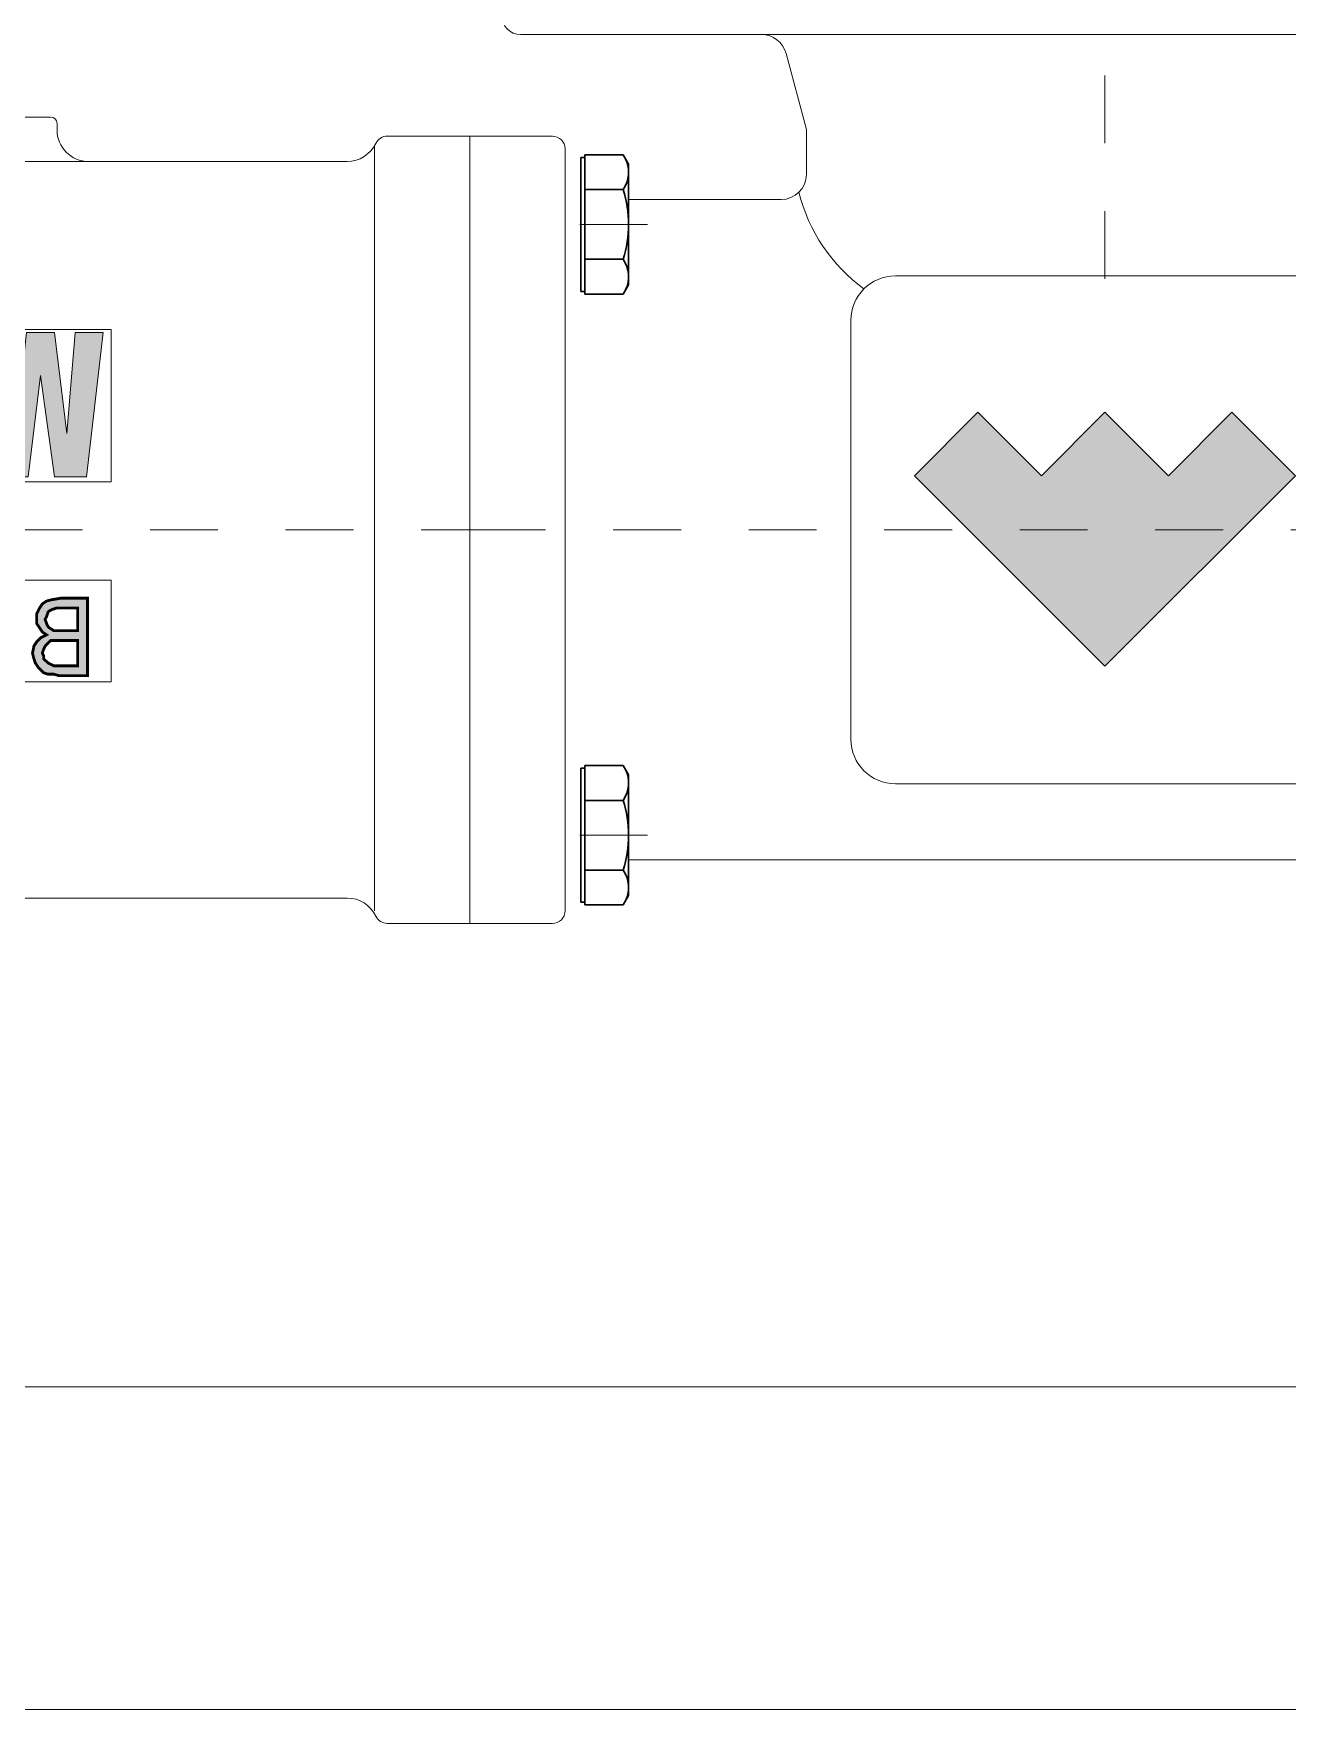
# Model space of a CAD drawing. Header units: millimetres. Extents: x 100 to 1590, y 100 to 694.
# Drawn here: x 1402.352 to 1404.203, y 546.565 to 549.039 of the extents above; entities that cross this region are included whole.
import ezdxf

# ---------------------------------------------------------------- set-up
doc = ezdxf.new("R2010")
doc.units = ezdxf.units.MM
doc.linetypes.add('CENTER', pattern=[2, 1.25, -0.25, 0.25, -0.25])
for name, color, linetype, lineweight in [('AM_0N', 7, 'Continuous', 30), ('Centro', 1, 'CENTER', 5), ('contorno', 1, 'Continuous', 9), ('HACHURA', 1, 'Continuous', 18), ('PAREDE', 7, 'Continuous', 9)]:
    doc.layers.add(name, color=color, linetype=linetype, lineweight=lineweight)

# ---------------------------------------------------------------- blocks, each defined once
blk = doc.blocks.new('CARCAÇA INTERMEDIÁRIA WHT 40')
at = {"layer": 'HACHURA'}
blk.add_hatch(color=256, dxfattribs=at).paths.add_polyline_path([(-350.64, 9104.16), (-352.17, 9088.21), (-353.92, 9104.16), (-358.29, 9104.16), (-360.26, 9088.21), (-361.57, 9104.16), (-365.95, 9104.16), (-363.32, 9081.43), (-358.29, 9081.43), (-356.11, 9097.39), (-354.14, 9081.43), (-349.11, 9081.43), (-346.27, 9104.16)])
h = blk.add_hatch(color=256, dxfattribs=at)
h.paths.add_polyline_path([(-363.49, 9050.09), (-359.05, 9050.09), (-358.17, 9050.32), (-357.28, 9050.32), (-356.61, 9050.54), (-356.17, 9050.98), (-355.73, 9051.42), (-355.28, 9052.09), (-355.06, 9052.75), (-354.84, 9053.64), (-355.06, 9054.75), (-355.5, 9055.42), (-356.17, 9056.08), (-357.06, 9056.52), (-356.39, 9056.97), (-355.95, 9057.63), (-355.5, 9058.3), (-355.5, 9059.19), (-355.5, 9059.85), (-355.95, 9060.74), (-356.39, 9061.4), (-357.06, 9061.85), (-357.94, 9062.07), (-359.27, 9062.29), (-363.49, 9062.29)])
h.paths.add_polyline_path([(-361.94, 9057.19), (-361.94, 9060.74), (-359.72, 9060.74), (-358.61, 9060.74), (-357.94, 9060.52), (-357.5, 9060.29), (-357.28, 9060.07), (-357.06, 9059.41), (-356.83, 9058.96), (-357.06, 9058.3), (-357.28, 9057.86), (-357.5, 9057.63), (-358.17, 9057.19), (-358.61, 9057.19), (-359.5, 9057.19)], flags=16)
h.paths.add_polyline_path([(-359.27, 9055.64), (-358.39, 9055.64), (-357.72, 9055.64), (-357.28, 9055.19), (-356.83, 9054.75), (-356.61, 9054.31), (-356.39, 9053.64), (-356.61, 9053.2), (-356.61, 9052.75), (-357.06, 9052.31), (-357.28, 9052.09), (-357.72, 9051.87), (-358.17, 9051.65), (-358.61, 9051.65), (-359.05, 9051.65), (-361.94, 9051.65), (-361.94, 9055.64)], flags=16)
at = {"layer": 'Centro'}
blk.add_line((-426.7, 9073.07), (-120.7, 9073.07), dxfattribs=at)
at = {"layer": 'contorno'}
for p, q in [((-358.7, 9137.07), (-358.7, 9136.07)), ((-329.7, 9138.07), (-357.7, 9138.07)), ((-423.7, 9135.07), (-410.7, 9135.07)), ((-423.7, 9128.52), (-423.7, 9135.07)), ((-408.7, 9013.07), (-408.7, 9133.56)), ((-150.7, 9131.07), (-404.37, 9131.07)), ((-423.7, 9128.52), (-423.7, 9017.62)), ((-423.7, 9017.62), (-423.7, 9011.07)), ((-150.7, 9015.07), (-404.37, 9015.07)), ((-423.7, 9011.07), (-410.7, 9011.07))]:
    blk.add_line(p, q, dxfattribs=at)
for points in [[(-367.2, 9104.61), (-234.86, 9104.61), (-234.86, 9080.61), (-367.2, 9080.61)], [(-367.2, 9065.14), (-241.77, 9065.14), (-241.77, 9049.14), (-367.2, 9049.14)]]:
    blk.add_lwpolyline(points, close=True, dxfattribs=at)
for centre, radius, start, end in [((-363.7, 9136.07), 5, 270, 0), ((-357.7, 9137.07), 1, 90, 180), ((-410.7, 9133.07), 2, 25.3769, 90), ((-404.37, 9136.07), 5, 205.3769, 270), ((-404.37, 9010.07), 5, 90, 154.6231), ((-410.7, 9013.07), 2, 270, 334.6231)]:
    blk.add_arc(centre, radius, start, end, dxfattribs=at)
at = {"layer": 'HACHURA'}
for points in [[(-353.92, 9104.16), (-352.17, 9088.21), (-350.64, 9104.16), (-346.27, 9104.16), (-349.11, 9081.43), (-354.14, 9081.43), (-356.11, 9097.39), (-358.29, 9081.43), (-363.32, 9081.43), (-365.95, 9104.16), (-361.57, 9104.16), (-360.26, 9088.21), (-358.29, 9104.16), (-353.92, 9104.16), (-353.92, 9104.16)], [(-363.49, 9050.09), (-363.49, 9062.29), (-359.27, 9062.29), (-357.94, 9062.07), (-357.06, 9061.85), (-356.39, 9061.4), (-355.95, 9060.74), (-355.5, 9059.85), (-355.5, 9059.19), (-355.5, 9058.3), (-355.95, 9057.63), (-356.39, 9056.97), (-357.06, 9056.52), (-356.17, 9056.08), (-355.5, 9055.42), (-355.06, 9054.75), (-354.84, 9053.64), (-355.06, 9052.75), (-355.28, 9052.09), (-355.73, 9051.42), (-356.17, 9050.98), (-356.61, 9050.54), (-357.28, 9050.32), (-358.17, 9050.32), (-359.05, 9050.09), (-363.49, 9050.09), (-363.49, 9050.09)], [(-361.94, 9057.19), (-359.5, 9057.19), (-358.61, 9057.19), (-358.17, 9057.19), (-357.5, 9057.63), (-357.28, 9057.86), (-357.06, 9058.3), (-356.83, 9058.96), (-357.06, 9059.41), (-357.28, 9060.07), (-357.5, 9060.29), (-357.94, 9060.52), (-358.61, 9060.74), (-359.72, 9060.74), (-361.94, 9060.74), (-361.94, 9057.19), (-361.94, 9057.19)], [(-361.94, 9051.65), (-359.05, 9051.65), (-358.61, 9051.65), (-358.17, 9051.65), (-357.72, 9051.87), (-357.28, 9052.09), (-357.06, 9052.31), (-356.61, 9052.75), (-356.61, 9053.2), (-356.39, 9053.64), (-356.61, 9054.31), (-356.83, 9054.75), (-357.28, 9055.19), (-357.72, 9055.64), (-358.39, 9055.64), (-359.27, 9055.64), (-361.94, 9055.64), (-361.94, 9051.65), (-361.94, 9051.65)]]:
    blk.add_lwpolyline(points, dxfattribs=at)
at = {"layer": 'HACHURA', "const_width": 0.444}
for points in [[(-363.49, 9050.09), (-363.49, 9062.29), (-359.27, 9062.29), (-357.94, 9062.07), (-357.06, 9061.85), (-356.39, 9061.4), (-355.95, 9060.74), (-355.5, 9059.85), (-355.5, 9059.19), (-355.5, 9058.3), (-355.95, 9057.63), (-356.39, 9056.97), (-357.06, 9056.52), (-356.17, 9056.08), (-355.5, 9055.42), (-355.06, 9054.75), (-354.84, 9053.64), (-355.06, 9052.75), (-355.28, 9052.09), (-355.73, 9051.42), (-356.17, 9050.98), (-356.61, 9050.54), (-357.28, 9050.32), (-358.17, 9050.32), (-359.05, 9050.09), (-363.49, 9050.09)], [(-361.94, 9057.19), (-359.5, 9057.19), (-358.61, 9057.19), (-358.17, 9057.19), (-357.5, 9057.63), (-357.28, 9057.86), (-357.06, 9058.3), (-356.83, 9058.96), (-357.06, 9059.41), (-357.28, 9060.07), (-357.5, 9060.29), (-357.94, 9060.52), (-358.61, 9060.74), (-359.72, 9060.74), (-361.94, 9060.74), (-361.94, 9057.19)], [(-361.94, 9051.65), (-359.05, 9051.65), (-358.61, 9051.65), (-358.17, 9051.65), (-357.72, 9051.87), (-357.28, 9052.09), (-357.06, 9052.31), (-356.61, 9052.75), (-356.61, 9053.2), (-356.39, 9053.64), (-356.61, 9054.31), (-356.83, 9054.75), (-357.28, 9055.19), (-357.72, 9055.64), (-358.39, 9055.64), (-359.27, 9055.64), (-361.94, 9055.64), (-361.94, 9051.65)]]:
    blk.add_lwpolyline(points, dxfattribs=at)
blk = doc.blocks.new('M12X35')
at = {"layer": 'AM_0N'}
for p, q in [((-1143.02, 7614.86), (-1143.87, 7613.39)), ((-1143.87, 7594.39), (-1143.87, 7613.39)), ((-1143.02, 7614.86), (-1136.97, 7614.86)), ((-1136.97, 7614.86), (-1136.97, 7614.44)), ((-1136.97, 7614.44), (-1136.37, 7614.44)), ((-1136.97, 7614.44), (-1136.97, 7593.34)), ((-1136.37, 7609.42), (-1136.37, 7614.44)), ((-1143.02, 7609.38), (-1136.97, 7609.38)), ((-1136.37, 7598.36), (-1136.37, 7609.42)), ((-1143.02, 7598.4), (-1136.97, 7598.4)), ((-1136.37, 7593.34), (-1136.37, 7598.36)), ((-1143.02, 7592.92), (-1143.87, 7594.39)), ((-1143.02, 7592.92), (-1136.97, 7592.92)), ((-1136.97, 7593.34), (-1136.37, 7593.34)), ((-1136.97, 7593.34), (-1136.97, 7592.92))]:
    blk.add_line(p, q, dxfattribs=at)
for centre, radius, start, end in [((-1139.02, 7612.12), 4.85, 154.4469, 214.4469), ((-1125.74, 7603.89), 18.14, 162.3875, 197.6125), ((-1139.02, 7595.66), 4.85, 145.5531, 205.5531)]:
    blk.add_arc(centre, radius, start, end, dxfattribs=at)
at = {"layer": 'Centro'}
blk.add_line((-1146.87, 7603.89), (-1133.33, 7603.89), dxfattribs=at)
blk = doc.blocks.new('CARCAÇA DE ENTRADA WHT 40')
at = {"layer": 'HACHURA'}
blk.add_hatch(color=256, dxfattribs=at).paths.add_polyline_path([(-1080.47, 9671.67), (-1090.47, 9661.67), (-1060.47, 9631.67), (-1030.47, 9661.67), (-1040.47, 9671.67), (-1050.47, 9661.67), (-1060.47, 9671.67), (-1070.47, 9661.67)])
at = {"layer": 'Centro'}
for p, q in [((-1060.47, 9692.7), (-1060.47, 9756.16)), ((-1164.4, 9653.16), (-952.47, 9653.16))]:
    blk.add_line(p, q, dxfattribs=at)
at = {"layer": 'contorno'}
for p, q in [((-968.47, 9731.16), (-1152.47, 9731.16)), ((-1013.47, 9716.23), (-1010.27, 9728.2)), ((-1013.47, 9716.23), (-1013.47, 9709.16)), ((-973.47, 9715.16), (-960.47, 9715.16)), ((-960.47, 9715.16), (-960.47, 9591.16)), ((-975.47, 9709.16), (-975.47, 9713.16)), ((-975.47, 9709.16), (-975.47, 9593.16)), ((-985.47, 9705.16), (-1009.47, 9705.16)), ((-1093.47, 9693.16), (-1027.47, 9693.16)), ((-1020.47, 9686.16), (-1020.47, 9620.16)), ((-1027.47, 9613.16), (-1093.47, 9613.16)), ((-985.47, 9601.16), (-1135.47, 9601.16)), ((-973.47, 9591.16), (-960.47, 9591.16))]:
    blk.add_line(p, q, dxfattribs=at)
blk.add_lwpolyline([(-1050.47, 9661.67), (-1060.47, 9671.67), (-1070.47, 9661.67), (-1080.47, 9671.67), (-1090.47, 9661.67), (-1060.47, 9631.67), (-1030.47, 9661.67), (-1040.47, 9671.67)], close=True, dxfattribs=at)
for centre, radius, start, end in [((-968.47, 9734.16), 3, 270, 0), ((-1006.4, 9727.16), 4, 90, 165), ((-973.47, 9713.16), 2, 90, 180), ((-1009.47, 9709.16), 4, 180, 270), ((-1038.37, 9712.8), 26.86, 306.1609, 346.0744), ((-1027.47, 9686.16), 7, 0, 90), ((-1027.47, 9620.16), 7, 270, 0), ((-973.47, 9593.16), 2, 180, 270)]:
    blk.add_arc(centre, radius, start, end, dxfattribs=at)
blk = doc.blocks.new('CHASSI FRONTAL')
at = {"layer": 'contorno'}
for p, q in [((-1619.87, 7562.65), (-449.87, 7562.65)), ((-1619.87, 7511.85), (-449.87, 7511.85))]:
    blk.add_line(p, q, dxfattribs=at)

msp = doc.modelspace()

# ---------------------------------------------------------------- linework, layer by layer
at = {"layer": 'PAREDE'}
msp.add_line((1409.6228, 546.5647), (1391.2776, 546.5647), dxfattribs=at)

# ---------------------------------------------------------------- block references
at = {"layer": 'contorno', "xscale": -0.009375000000000001, "yscale": 0.009375000000000001, "zscale": 0.009375000000000001}
for name, p in [('CARCAÇA DE ENTRADA WHT 40', (1393.9917, 457.8082)), ('CARCAÇA INTERMEDIÁRIA WHT 40', (1399.024, 463.2466)), ('M12X35', (1392.5067, 476.5692)), ('CHASSI FRONTAL', (1392.5067, 476.1412))]:
    msp.add_blockref(name, p, dxfattribs=at)
at = {"layer": 'contorno', "xscale": 0.009375000000000001, "yscale": 0.009375000000000001, "zscale": 0.009375000000000001, "rotation": 180}
msp.add_blockref('M12X35', (1392.5067, 620.044), dxfattribs=at)

doc.saveas('drawing.dxf')
